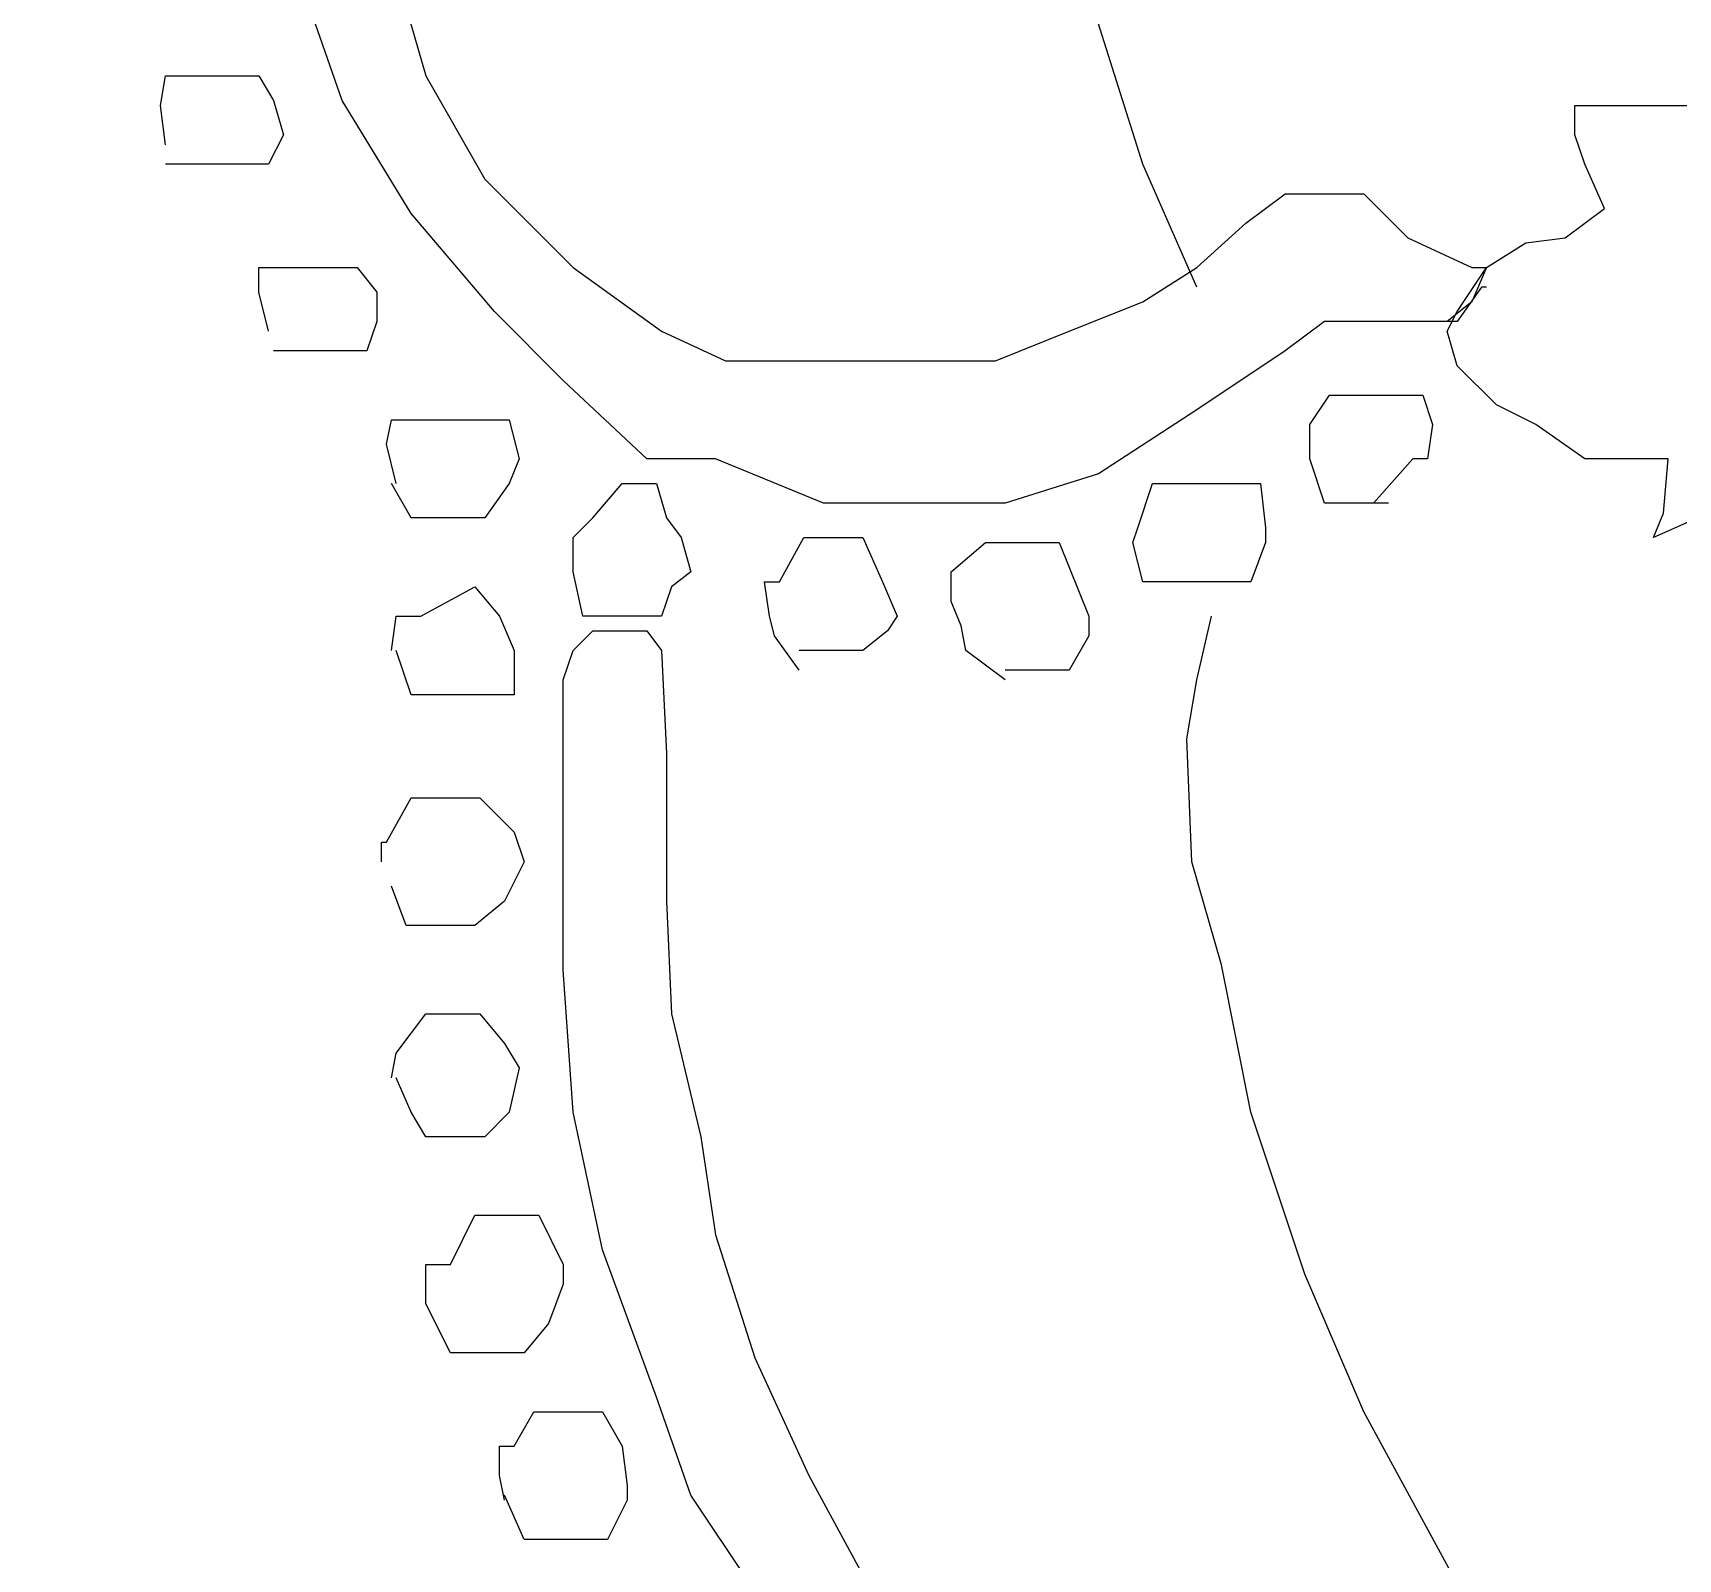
# Model space of a CAD drawing. Extents: x 730654 to 731244, y 4379381 to 4380408.
# Drawn here: x 730677.78 to 730681.13, y 4380236.73 to 4380239.838 of the extents above; entities that cross this region are included whole.
import ezdxf

# ---------------------------------------------------------------- set-up
doc = ezdxf.new("R2010")
doc.units = 0
doc.layers.get('0').update_dxf_attribs({"linetype": 'CONTINUOUS'})

msp = doc.modelspace()

# ---------------------------------------------------------------- linework, layer by layer
at = {"color": 0, "linetype": 'CONTINUOUS'}
for p, q in [((730678.5, 4380240.03), (730678.58, 4380239.75)), ((730678.5, 4380240.03), (730678.58, 4380239.75)), ((730680.04, 4380239.57), (730679.93, 4380239.92)), ((730680.04, 4380239.57), (730679.93, 4380239.92)), ((730678.41, 4380239.7), (730678.34, 4380239.9)), ((730678.41, 4380239.7), (730678.34, 4380239.9)), ((730678.04, 4380239.69), (730678.05, 4380239.75)), ((730678.04, 4380239.69), (730678.05, 4380239.75)), ((730678.05, 4380239.75), (730678.09, 4380239.75)), ((730678.05, 4380239.75), (730678.09, 4380239.75)), ((730678.09, 4380239.75), (730678.17, 4380239.75)), ((730678.09, 4380239.75), (730678.17, 4380239.75)), ((730678.17, 4380239.75), (730678.24, 4380239.75)), ((730678.17, 4380239.75), (730678.24, 4380239.75)), ((730678.24, 4380239.75), (730678.27, 4380239.7)), ((730678.24, 4380239.75), (730678.27, 4380239.7)), ((730678.58, 4380239.75), (730678.7, 4380239.54)), ((730678.58, 4380239.75), (730678.7, 4380239.54)), ((730678.05, 4380239.61), (730678.04, 4380239.69)), ((730678.05, 4380239.61), (730678.04, 4380239.69)), ((730678.27, 4380239.7), (730678.29, 4380239.63)), ((730678.27, 4380239.7), (730678.29, 4380239.63)), ((730678.55, 4380239.47), (730678.41, 4380239.7)), ((730678.55, 4380239.47), (730678.41, 4380239.7)), ((730680.92, 4380239.63), (730680.92, 4380239.69)), ((730680.92, 4380239.69), (730681.02, 4380239.69)), ((730680.92, 4380239.63), (730680.92, 4380239.69)), ((730680.92, 4380239.69), (730681.02, 4380239.69)), ((730681.02, 4380239.69), (730681.19, 4380239.69)), ((730681.02, 4380239.69), (730681.19, 4380239.69)), ((730678.29, 4380239.63), (730678.26, 4380239.57)), ((730678.29, 4380239.63), (730678.26, 4380239.57)), ((730680.94, 4380239.57), (730680.92, 4380239.63)), ((730680.94, 4380239.57), (730680.92, 4380239.63)), ((730678.09, 4380239.57), (730678.05, 4380239.57)), ((730678.09, 4380239.57), (730678.05, 4380239.57)), ((730678.16, 4380239.57), (730678.09, 4380239.57)), ((730678.16, 4380239.57), (730678.09, 4380239.57)), ((730678.2, 4380239.57), (730678.16, 4380239.57)), ((730678.2, 4380239.57), (730678.16, 4380239.57)), ((730678.26, 4380239.57), (730678.2, 4380239.57)), ((730678.26, 4380239.57), (730678.2, 4380239.57)), ((730680.15, 4380239.32), (730680.04, 4380239.57)), ((730680.15, 4380239.32), (730680.04, 4380239.57)), ((730680.98, 4380239.48), (730680.94, 4380239.57)), ((730680.98, 4380239.48), (730680.94, 4380239.57)), ((730678.7, 4380239.54), (730678.88, 4380239.36)), ((730678.7, 4380239.54), (730678.88, 4380239.36)), ((730680.25, 4380239.45), (730680.33, 4380239.51)), ((730680.25, 4380239.45), (730680.33, 4380239.51)), ((730680.33, 4380239.51), (730680.41, 4380239.51)), ((730680.33, 4380239.51), (730680.41, 4380239.51)), ((730680.41, 4380239.51), (730680.49, 4380239.51)), ((730680.41, 4380239.51), (730680.49, 4380239.51)), ((730680.49, 4380239.51), (730680.58, 4380239.42)), ((730680.49, 4380239.51), (730680.58, 4380239.42)), ((730678.72, 4380239.27), (730678.55, 4380239.47)), ((730678.72, 4380239.27), (730678.55, 4380239.47)), ((730680.9, 4380239.42), (730680.98, 4380239.48)), ((730680.9, 4380239.42), (730680.98, 4380239.48)), ((730680.15, 4380239.36), (730680.25, 4380239.45)), ((730680.15, 4380239.36), (730680.25, 4380239.45)), ((730680.58, 4380239.42), (730680.71, 4380239.36)), ((730680.58, 4380239.42), (730680.71, 4380239.36)), ((730680.74, 4380239.36), (730680.82, 4380239.41)), ((730680.74, 4380239.36), (730680.82, 4380239.41)), ((730680.82, 4380239.41), (730680.9, 4380239.42)), ((730680.82, 4380239.41), (730680.9, 4380239.42)), ((730678.24, 4380239.31), (730678.24, 4380239.36)), ((730678.24, 4380239.36), (730678.29, 4380239.36)), ((730678.24, 4380239.31), (730678.24, 4380239.36)), ((730678.24, 4380239.36), (730678.29, 4380239.36)), ((730678.29, 4380239.36), (730678.34, 4380239.36)), ((730678.29, 4380239.36), (730678.34, 4380239.36)), ((730678.34, 4380239.36), (730678.4, 4380239.36)), ((730678.34, 4380239.36), (730678.4, 4380239.36)), ((730678.4, 4380239.36), (730678.44, 4380239.36)), ((730678.4, 4380239.36), (730678.44, 4380239.36)), ((730678.44, 4380239.36), (730678.48, 4380239.31)), ((730678.44, 4380239.36), (730678.48, 4380239.31)), ((730678.88, 4380239.36), (730679.06, 4380239.23)), ((730678.88, 4380239.36), (730679.06, 4380239.23)), ((730680.04, 4380239.29), (730680.15, 4380239.36)), ((730680.04, 4380239.29), (730680.15, 4380239.36)), ((730680.68, 4380239.27), (730680.74, 4380239.36)), ((730680.68, 4380239.27), (730680.74, 4380239.36)), ((730680.71, 4380239.36), (730680.74, 4380239.36)), ((730680.74, 4380239.36), (730680.71, 4380239.29)), ((730680.71, 4380239.36), (730680.74, 4380239.36)), ((730680.74, 4380239.36), (730680.71, 4380239.29)), ((730678.26, 4380239.23), (730678.24, 4380239.31)), ((730678.26, 4380239.23), (730678.24, 4380239.31)), ((730678.48, 4380239.31), (730678.48, 4380239.25)), ((730678.48, 4380239.31), (730678.48, 4380239.25)), ((730680.73, 4380239.32), (730680.68, 4380239.25)), ((730680.73, 4380239.32), (730680.68, 4380239.25)), ((730680.74, 4380239.32), (730680.73, 4380239.32)), ((730680.74, 4380239.32), (730680.73, 4380239.32)), ((730678.86, 4380239.13), (730678.72, 4380239.27)), ((730678.86, 4380239.13), (730678.72, 4380239.27)), ((730679.89, 4380239.23), (730680.04, 4380239.29)), ((730679.89, 4380239.23), (730680.04, 4380239.29)), ((730680.71, 4380239.29), (730680.66, 4380239.25)), ((730680.71, 4380239.29), (730680.66, 4380239.25)), ((730680.66, 4380239.23), (730680.68, 4380239.27)), ((730680.66, 4380239.23), (730680.68, 4380239.27)), ((730678.48, 4380239.25), (730678.46, 4380239.19)), ((730678.48, 4380239.25), (730678.46, 4380239.19)), ((730680.41, 4380239.25), (730680.33, 4380239.19)), ((730680.41, 4380239.25), (730680.33, 4380239.19)), ((730680.49, 4380239.25), (730680.41, 4380239.25)), ((730680.49, 4380239.25), (730680.41, 4380239.25)), ((730680.56, 4380239.25), (730680.49, 4380239.25)), ((730680.56, 4380239.25), (730680.49, 4380239.25)), ((730680.64, 4380239.25), (730680.56, 4380239.25)), ((730680.64, 4380239.25), (730680.56, 4380239.25)), ((730680.68, 4380239.25), (730680.64, 4380239.25)), ((730680.68, 4380239.25), (730680.64, 4380239.25)), ((730679.06, 4380239.23), (730679.19, 4380239.17)), ((730679.06, 4380239.23), (730679.19, 4380239.17)), ((730679.74, 4380239.17), (730679.89, 4380239.23)), ((730679.74, 4380239.17), (730679.89, 4380239.23)), ((730680.68, 4380239.16), (730680.66, 4380239.23)), ((730680.68, 4380239.16), (730680.66, 4380239.23)), ((730678.29, 4380239.19), (730678.27, 4380239.19)), ((730678.29, 4380239.19), (730678.27, 4380239.19)), ((730678.35, 4380239.19), (730678.29, 4380239.19)), ((730678.35, 4380239.19), (730678.29, 4380239.19)), ((730678.4, 4380239.19), (730678.35, 4380239.19)), ((730678.4, 4380239.19), (730678.35, 4380239.19)), ((730678.46, 4380239.19), (730678.4, 4380239.19)), ((730678.46, 4380239.19), (730678.4, 4380239.19)), ((730679.19, 4380239.17), (730679.35, 4380239.17)), ((730679.19, 4380239.17), (730679.35, 4380239.17)), ((730679.35, 4380239.17), (730679.57, 4380239.17)), ((730679.35, 4380239.17), (730679.57, 4380239.17)), ((730679.57, 4380239.17), (730679.74, 4380239.17)), ((730679.57, 4380239.17), (730679.74, 4380239.17)), ((730680.33, 4380239.19), (730680.15, 4380239.07)), ((730680.33, 4380239.19), (730680.15, 4380239.07)), ((730680.76, 4380239.08), (730680.68, 4380239.16)), ((730680.76, 4380239.08), (730680.68, 4380239.16)), ((730679.03, 4380238.97), (730678.86, 4380239.13)), ((730679.03, 4380238.97), (730678.86, 4380239.13)), ((730680.15, 4380239.07), (730679.95, 4380238.94)), ((730680.15, 4380239.07), (730679.95, 4380238.94)), ((730680.38, 4380239.04), (730680.42, 4380239.1)), ((730680.38, 4380239.04), (730680.42, 4380239.1)), ((730680.42, 4380239.1), (730680.48, 4380239.1)), ((730680.42, 4380239.1), (730680.48, 4380239.1)), ((730680.48, 4380239.1), (730680.54, 4380239.1)), ((730680.48, 4380239.1), (730680.54, 4380239.1)), ((730680.54, 4380239.1), (730680.61, 4380239.1)), ((730680.54, 4380239.1), (730680.61, 4380239.1)), ((730680.61, 4380239.1), (730680.63, 4380239.04)), ((730680.61, 4380239.1), (730680.63, 4380239.04)), ((730680.84, 4380239.04), (730680.76, 4380239.08)), ((730680.84, 4380239.04), (730680.76, 4380239.08)), ((730678.5, 4380239), (730678.51, 4380239.05)), ((730678.5, 4380239), (730678.51, 4380239.05)), ((730678.51, 4380239.05), (730678.55, 4380239.05)), ((730678.51, 4380239.05), (730678.55, 4380239.05)), ((730678.55, 4380239.05), (730678.6, 4380239.05)), ((730678.55, 4380239.05), (730678.6, 4380239.05)), ((730678.6, 4380239.05), (730678.67, 4380239.05)), ((730678.6, 4380239.05), (730678.67, 4380239.05)), ((730678.67, 4380239.05), (730678.74, 4380239.05)), ((730678.67, 4380239.05), (730678.74, 4380239.05)), ((730678.74, 4380239.05), (730678.75, 4380239.05)), ((730678.74, 4380239.05), (730678.75, 4380239.05)), ((730678.75, 4380239.05), (730678.77, 4380238.97)), ((730678.75, 4380239.05), (730678.77, 4380238.97)), ((730680.38, 4380238.97), (730680.38, 4380239.04)), ((730680.38, 4380238.97), (730680.38, 4380239.04)), ((730680.63, 4380239.04), (730680.62, 4380238.97)), ((730680.63, 4380239.04), (730680.62, 4380238.97)), ((730680.94, 4380238.97), (730680.84, 4380239.04)), ((730680.94, 4380238.97), (730680.84, 4380239.04)), ((730678.52, 4380238.92), (730678.5, 4380239)), ((730678.52, 4380238.92), (730678.5, 4380239)), ((730678.77, 4380238.97), (730678.75, 4380238.92)), ((730678.77, 4380238.97), (730678.75, 4380238.92)), ((730679.17, 4380238.97), (730679.03, 4380238.97)), ((730679.17, 4380238.97), (730679.03, 4380238.97)), ((730679.39, 4380238.88), (730679.17, 4380238.97)), ((730679.39, 4380238.88), (730679.17, 4380238.97)), ((730680.41, 4380238.88), (730680.38, 4380238.97)), ((730680.41, 4380238.88), (730680.38, 4380238.97)), ((730680.59, 4380238.97), (730680.51, 4380238.88)), ((730680.59, 4380238.97), (730680.51, 4380238.88)), ((730680.62, 4380238.97), (730680.59, 4380238.97)), ((730680.62, 4380238.97), (730680.59, 4380238.97)), ((730681.11, 4380238.97), (730680.94, 4380238.97)), ((730681.11, 4380238.97), (730680.94, 4380238.97)), ((730681.1, 4380238.86), (730681.11, 4380238.97)), ((730681.1, 4380238.86), (730681.11, 4380238.97)), ((730679.95, 4380238.94), (730679.76, 4380238.88)), ((730679.95, 4380238.94), (730679.76, 4380238.88)), ((730678.55, 4380238.85), (730678.51, 4380238.92)), ((730678.55, 4380238.85), (730678.51, 4380238.92)), ((730678.75, 4380238.92), (730678.7, 4380238.85)), ((730678.75, 4380238.92), (730678.7, 4380238.85)), ((730678.92, 4380238.85), (730678.98, 4380238.92)), ((730678.92, 4380238.85), (730678.98, 4380238.92)), ((730678.98, 4380238.92), (730679.05, 4380238.92)), ((730678.98, 4380238.92), (730679.05, 4380238.92)), ((730679.05, 4380238.92), (730679.07, 4380238.85)), ((730679.05, 4380238.92), (730679.07, 4380238.85)), ((730680.03, 4380238.83), (730680.06, 4380238.92)), ((730680.03, 4380238.83), (730680.06, 4380238.92)), ((730680.06, 4380238.92), (730680.14, 4380238.92)), ((730680.06, 4380238.92), (730680.14, 4380238.92)), ((730680.14, 4380238.92), (730680.18, 4380238.92)), ((730680.14, 4380238.92), (730680.18, 4380238.92)), ((730680.18, 4380238.92), (730680.28, 4380238.92)), ((730680.18, 4380238.92), (730680.28, 4380238.92)), ((730680.28, 4380238.92), (730680.29, 4380238.83)), ((730680.28, 4380238.92), (730680.29, 4380238.83)), ((730679.59, 4380238.88), (730679.39, 4380238.88)), ((730679.59, 4380238.88), (730679.39, 4380238.88)), ((730679.76, 4380238.88), (730679.59, 4380238.88)), ((730679.76, 4380238.88), (730679.59, 4380238.88)), ((730680.46, 4380238.88), (730680.41, 4380238.88)), ((730680.46, 4380238.88), (730680.41, 4380238.88)), ((730680.54, 4380238.88), (730680.46, 4380238.88)), ((730680.54, 4380238.88), (730680.46, 4380238.88)), ((730678.6, 4380238.85), (730678.55, 4380238.85)), ((730678.6, 4380238.85), (730678.55, 4380238.85)), ((730678.65, 4380238.85), (730678.6, 4380238.85)), ((730678.65, 4380238.85), (730678.6, 4380238.85)), ((730678.7, 4380238.85), (730678.65, 4380238.85)), ((730678.7, 4380238.85), (730678.65, 4380238.85)), ((730678.88, 4380238.81), (730678.92, 4380238.85)), ((730678.88, 4380238.81), (730678.92, 4380238.85)), ((730679.07, 4380238.85), (730679.1, 4380238.81)), ((730679.07, 4380238.85), (730679.1, 4380238.81)), ((730681.08, 4380238.81), (730681.1, 4380238.86)), ((730681.08, 4380238.81), (730681.1, 4380238.86)), ((730681.17, 4380238.85), (730681.08, 4380238.81)), ((730681.17, 4380238.85), (730681.08, 4380238.81)), ((730678.88, 4380238.74), (730678.88, 4380238.81)), ((730678.88, 4380238.74), (730678.88, 4380238.81)), ((730679.1, 4380238.81), (730679.12, 4380238.74)), ((730679.1, 4380238.81), (730679.12, 4380238.74)), ((730679.3, 4380238.72), (730679.35, 4380238.81)), ((730679.3, 4380238.72), (730679.35, 4380238.81)), ((730679.35, 4380238.81), (730679.41, 4380238.81)), ((730679.35, 4380238.81), (730679.41, 4380238.81)), ((730679.41, 4380238.81), (730679.47, 4380238.81)), ((730679.41, 4380238.81), (730679.47, 4380238.81)), ((730679.47, 4380238.81), (730679.51, 4380238.72)), ((730679.47, 4380238.81), (730679.51, 4380238.72)), ((730679.65, 4380238.74), (730679.72, 4380238.8)), ((730679.65, 4380238.74), (730679.72, 4380238.8)), ((730679.72, 4380238.8), (730679.77, 4380238.8)), ((730679.72, 4380238.8), (730679.77, 4380238.8)), ((730679.77, 4380238.8), (730679.84, 4380238.8)), ((730679.77, 4380238.8), (730679.84, 4380238.8)), ((730679.84, 4380238.8), (730679.87, 4380238.8)), ((730679.84, 4380238.8), (730679.87, 4380238.8)), ((730679.87, 4380238.8), (730679.93, 4380238.65)), ((730679.87, 4380238.8), (730679.93, 4380238.65)), ((730680.02, 4380238.8), (730680.03, 4380238.83)), ((730680.02, 4380238.8), (730680.03, 4380238.83)), ((730680.04, 4380238.72), (730680.02, 4380238.8)), ((730680.04, 4380238.72), (730680.02, 4380238.8)), ((730680.29, 4380238.8), (730680.26, 4380238.72)), ((730680.29, 4380238.8), (730680.26, 4380238.72)), ((730680.29, 4380238.83), (730680.29, 4380238.8)), ((730680.29, 4380238.83), (730680.29, 4380238.8)), ((730678.9, 4380238.65), (730678.88, 4380238.74)), ((730678.9, 4380238.65), (730678.88, 4380238.74)), ((730679.12, 4380238.74), (730679.08, 4380238.71)), ((730679.12, 4380238.74), (730679.08, 4380238.71)), ((730679.65, 4380238.68), (730679.65, 4380238.74)), ((730679.65, 4380238.68), (730679.65, 4380238.74)), ((730678.57, 4380238.65), (730678.68, 4380238.71)), ((730678.57, 4380238.65), (730678.68, 4380238.71)), ((730678.68, 4380238.71), (730678.73, 4380238.65)), ((730678.68, 4380238.71), (730678.73, 4380238.65)), ((730679.08, 4380238.71), (730679.06, 4380238.65)), ((730679.08, 4380238.71), (730679.06, 4380238.65)), ((730679.28, 4380238.65), (730679.27, 4380238.72)), ((730679.27, 4380238.72), (730679.3, 4380238.72)), ((730679.28, 4380238.65), (730679.27, 4380238.72)), ((730679.27, 4380238.72), (730679.3, 4380238.72)), ((730679.51, 4380238.72), (730679.54, 4380238.65)), ((730679.51, 4380238.72), (730679.54, 4380238.65)), ((730680.11, 4380238.72), (730680.04, 4380238.72)), ((730680.11, 4380238.72), (730680.04, 4380238.72)), ((730680.15, 4380238.72), (730680.11, 4380238.72)), ((730680.15, 4380238.72), (730680.11, 4380238.72)), ((730680.2, 4380238.72), (730680.15, 4380238.72)), ((730680.2, 4380238.72), (730680.15, 4380238.72)), ((730680.26, 4380238.72), (730680.2, 4380238.72)), ((730680.26, 4380238.72), (730680.2, 4380238.72)), ((730679.67, 4380238.63), (730679.65, 4380238.68)), ((730679.67, 4380238.63), (730679.65, 4380238.68)), ((730678.51, 4380238.58), (730678.52, 4380238.65)), ((730678.51, 4380238.58), (730678.52, 4380238.65)), ((730678.52, 4380238.65), (730678.57, 4380238.65)), ((730678.52, 4380238.65), (730678.57, 4380238.65)), ((730678.73, 4380238.65), (730678.76, 4380238.58)), ((730678.73, 4380238.65), (730678.76, 4380238.58)), ((730678.95, 4380238.65), (730678.9, 4380238.65)), ((730678.95, 4380238.65), (730678.9, 4380238.65)), ((730678.98, 4380238.65), (730678.95, 4380238.65)), ((730678.98, 4380238.65), (730678.95, 4380238.65)), ((730679.06, 4380238.65), (730678.98, 4380238.65)), ((730679.06, 4380238.65), (730678.98, 4380238.65)), ((730679.29, 4380238.61), (730679.28, 4380238.65)), ((730679.29, 4380238.61), (730679.28, 4380238.65)), ((730679.54, 4380238.65), (730679.52, 4380238.62)), ((730679.54, 4380238.65), (730679.52, 4380238.62)), ((730679.93, 4380238.65), (730679.93, 4380238.61)), ((730679.93, 4380238.65), (730679.93, 4380238.61)), ((730680.15, 4380238.52), (730680.18, 4380238.65)), ((730680.15, 4380238.52), (730680.18, 4380238.65)), ((730678.88, 4380238.58), (730678.92, 4380238.62)), ((730678.88, 4380238.58), (730678.92, 4380238.62)), ((730678.92, 4380238.62), (730678.97, 4380238.62)), ((730678.92, 4380238.62), (730678.97, 4380238.62)), ((730678.97, 4380238.62), (730679.03, 4380238.62)), ((730678.97, 4380238.62), (730679.03, 4380238.62)), ((730679.03, 4380238.62), (730679.06, 4380238.58)), ((730679.03, 4380238.62), (730679.06, 4380238.58)), ((730679.34, 4380238.54), (730679.29, 4380238.61)), ((730679.34, 4380238.54), (730679.29, 4380238.61)), ((730679.52, 4380238.62), (730679.47, 4380238.58)), ((730679.52, 4380238.62), (730679.47, 4380238.58)), ((730679.68, 4380238.58), (730679.67, 4380238.63)), ((730679.68, 4380238.58), (730679.67, 4380238.63)), ((730679.93, 4380238.61), (730679.89, 4380238.54)), ((730679.93, 4380238.61), (730679.89, 4380238.54)), ((730678.55, 4380238.49), (730678.52, 4380238.58)), ((730678.55, 4380238.49), (730678.52, 4380238.58)), ((730678.76, 4380238.58), (730678.76, 4380238.49)), ((730678.76, 4380238.58), (730678.76, 4380238.49)), ((730678.86, 4380238.52), (730678.88, 4380238.58)), ((730678.86, 4380238.52), (730678.88, 4380238.58)), ((730679.06, 4380238.58), (730679.07, 4380238.37)), ((730679.06, 4380238.58), (730679.07, 4380238.37)), ((730679.36, 4380238.58), (730679.34, 4380238.58)), ((730679.36, 4380238.58), (730679.34, 4380238.58)), ((730679.44, 4380238.58), (730679.36, 4380238.58)), ((730679.44, 4380238.58), (730679.36, 4380238.58)), ((730679.47, 4380238.58), (730679.44, 4380238.58)), ((730679.47, 4380238.58), (730679.44, 4380238.58)), ((730679.76, 4380238.52), (730679.68, 4380238.58)), ((730679.76, 4380238.52), (730679.68, 4380238.58)), ((730679.8, 4380238.54), (730679.76, 4380238.54)), ((730679.8, 4380238.54), (730679.76, 4380238.54)), ((730679.86, 4380238.54), (730679.8, 4380238.54)), ((730679.86, 4380238.54), (730679.8, 4380238.54)), ((730679.89, 4380238.54), (730679.86, 4380238.54)), ((730679.89, 4380238.54), (730679.86, 4380238.54)), ((730678.86, 4380238.41), (730678.86, 4380238.52)), ((730678.86, 4380238.41), (730678.86, 4380238.52)), ((730680.13, 4380238.4), (730680.15, 4380238.52)), ((730680.13, 4380238.4), (730680.15, 4380238.52)), ((730678.58, 4380238.49), (730678.55, 4380238.49)), ((730678.58, 4380238.49), (730678.55, 4380238.49)), ((730678.63, 4380238.49), (730678.58, 4380238.49)), ((730678.63, 4380238.49), (730678.58, 4380238.49)), ((730678.7, 4380238.49), (730678.63, 4380238.49)), ((730678.7, 4380238.49), (730678.63, 4380238.49)), ((730678.76, 4380238.49), (730678.7, 4380238.49)), ((730678.76, 4380238.49), (730678.7, 4380238.49)), ((730678.86, 4380238.28), (730678.86, 4380238.41)), ((730678.86, 4380238.28), (730678.86, 4380238.41)), ((730680.14, 4380238.15), (730680.13, 4380238.4)), ((730680.14, 4380238.15), (730680.13, 4380238.4)), ((730679.07, 4380238.37), (730679.07, 4380238.07)), ((730679.07, 4380238.37), (730679.07, 4380238.07)), ((730678.5, 4380238.19), (730678.55, 4380238.28)), ((730678.5, 4380238.19), (730678.55, 4380238.28)), ((730678.55, 4380238.28), (730678.6, 4380238.28)), ((730678.55, 4380238.28), (730678.6, 4380238.28)), ((730678.6, 4380238.28), (730678.69, 4380238.28)), ((730678.6, 4380238.28), (730678.69, 4380238.28)), ((730678.69, 4380238.28), (730678.76, 4380238.21)), ((730678.69, 4380238.28), (730678.76, 4380238.21)), ((730678.86, 4380238.1), (730678.86, 4380238.28)), ((730678.86, 4380238.1), (730678.86, 4380238.28)), ((730678.76, 4380238.21), (730678.78, 4380238.15)), ((730678.76, 4380238.21), (730678.78, 4380238.15)), ((730678.49, 4380238.15), (730678.49, 4380238.19)), ((730678.49, 4380238.19), (730678.5, 4380238.19)), ((730678.49, 4380238.15), (730678.49, 4380238.19)), ((730678.49, 4380238.19), (730678.5, 4380238.19)), ((730678.78, 4380238.15), (730678.74, 4380238.07)), ((730678.78, 4380238.15), (730678.74, 4380238.07)), ((730680.2, 4380237.94), (730680.14, 4380238.15)), ((730680.2, 4380237.94), (730680.14, 4380238.15)), ((730678.54, 4380238.02), (730678.51, 4380238.1)), ((730678.54, 4380238.02), (730678.51, 4380238.1)), ((730678.86, 4380237.93), (730678.86, 4380238.1)), ((730678.86, 4380237.93), (730678.86, 4380238.1)), ((730678.74, 4380238.07), (730678.68, 4380238.02)), ((730678.74, 4380238.07), (730678.68, 4380238.02)), ((730679.07, 4380238.07), (730679.08, 4380237.84)), ((730679.07, 4380238.07), (730679.08, 4380237.84)), ((730678.55, 4380238.02), (730678.54, 4380238.02)), ((730678.55, 4380238.02), (730678.54, 4380238.02)), ((730678.6, 4380238.02), (730678.55, 4380238.02)), ((730678.6, 4380238.02), (730678.55, 4380238.02)), ((730678.68, 4380238.02), (730678.6, 4380238.02)), ((730678.68, 4380238.02), (730678.6, 4380238.02)), ((730678.88, 4380237.64), (730678.86, 4380237.93)), ((730678.88, 4380237.64), (730678.86, 4380237.93)), ((730680.26, 4380237.64), (730680.2, 4380237.94)), ((730680.26, 4380237.64), (730680.2, 4380237.94)), ((730678.52, 4380237.76), (730678.58, 4380237.84)), ((730678.52, 4380237.76), (730678.58, 4380237.84)), ((730678.58, 4380237.84), (730678.63, 4380237.84)), ((730678.58, 4380237.84), (730678.63, 4380237.84)), ((730678.63, 4380237.84), (730678.69, 4380237.84)), ((730678.63, 4380237.84), (730678.69, 4380237.84)), ((730678.69, 4380237.84), (730678.74, 4380237.78)), ((730678.69, 4380237.84), (730678.74, 4380237.78)), ((730679.08, 4380237.84), (730679.14, 4380237.59)), ((730679.08, 4380237.84), (730679.14, 4380237.59)), ((730678.74, 4380237.78), (730678.77, 4380237.73)), ((730678.74, 4380237.78), (730678.77, 4380237.73)), ((730678.51, 4380237.71), (730678.52, 4380237.76)), ((730678.51, 4380237.71), (730678.52, 4380237.76)), ((730678.77, 4380237.73), (730678.75, 4380237.64)), ((730678.77, 4380237.73), (730678.75, 4380237.64)), ((730678.55, 4380237.64), (730678.52, 4380237.71)), ((730678.55, 4380237.64), (730678.52, 4380237.71)), ((730678.58, 4380237.59), (730678.55, 4380237.64)), ((730678.58, 4380237.59), (730678.55, 4380237.64)), ((730678.75, 4380237.64), (730678.7, 4380237.59)), ((730678.75, 4380237.64), (730678.7, 4380237.59)), ((730678.94, 4380237.36), (730678.88, 4380237.64)), ((730678.94, 4380237.36), (730678.88, 4380237.64)), ((730680.37, 4380237.31), (730680.26, 4380237.64)), ((730680.37, 4380237.31), (730680.26, 4380237.64)), ((730678.63, 4380237.59), (730678.58, 4380237.59)), ((730678.63, 4380237.59), (730678.58, 4380237.59)), ((730678.7, 4380237.59), (730678.63, 4380237.59)), ((730678.7, 4380237.59), (730678.63, 4380237.59)), ((730679.14, 4380237.59), (730679.17, 4380237.39)), ((730679.14, 4380237.59), (730679.17, 4380237.39)), ((730678.63, 4380237.33), (730678.68, 4380237.43)), ((730678.63, 4380237.33), (730678.68, 4380237.43)), ((730678.68, 4380237.43), (730678.75, 4380237.43)), ((730678.68, 4380237.43), (730678.75, 4380237.43)), ((730678.75, 4380237.43), (730678.81, 4380237.43)), ((730678.75, 4380237.43), (730678.81, 4380237.43)), ((730678.81, 4380237.43), (730678.86, 4380237.33)), ((730678.81, 4380237.43), (730678.86, 4380237.33)), ((730679.05, 4380237.06), (730678.94, 4380237.36)), ((730679.05, 4380237.06), (730678.94, 4380237.36)), ((730679.17, 4380237.39), (730679.25, 4380237.14)), ((730679.17, 4380237.39), (730679.25, 4380237.14)), ((730678.58, 4380237.25), (730678.58, 4380237.33)), ((730678.58, 4380237.33), (730678.6, 4380237.33)), ((730678.58, 4380237.25), (730678.58, 4380237.33)), ((730678.58, 4380237.33), (730678.6, 4380237.33)), ((730678.6, 4380237.33), (730678.63, 4380237.33)), ((730678.6, 4380237.33), (730678.63, 4380237.33)), ((730678.86, 4380237.33), (730678.86, 4380237.29)), ((730678.86, 4380237.33), (730678.86, 4380237.29)), ((730680.49, 4380237.03), (730680.37, 4380237.31)), ((730680.49, 4380237.03), (730680.37, 4380237.31)), ((730678.86, 4380237.29), (730678.83, 4380237.21)), ((730678.86, 4380237.29), (730678.83, 4380237.21)), ((730678.63, 4380237.15), (730678.58, 4380237.25)), ((730678.63, 4380237.15), (730678.58, 4380237.25)), ((730678.83, 4380237.21), (730678.78, 4380237.15)), ((730678.83, 4380237.21), (730678.78, 4380237.15)), ((730678.67, 4380237.15), (730678.63, 4380237.15)), ((730678.67, 4380237.15), (730678.63, 4380237.15)), ((730678.73, 4380237.15), (730678.67, 4380237.15)), ((730678.73, 4380237.15), (730678.67, 4380237.15)), ((730678.78, 4380237.15), (730678.73, 4380237.15)), ((730678.78, 4380237.15), (730678.73, 4380237.15)), ((730679.25, 4380237.14), (730679.36, 4380236.9)), ((730679.25, 4380237.14), (730679.36, 4380236.9)), ((730679.12, 4380236.86), (730679.05, 4380237.06)), ((730679.12, 4380236.86), (730679.05, 4380237.06)), ((730678.76, 4380236.96), (730678.8, 4380237.03)), ((730678.76, 4380236.96), (730678.8, 4380237.03)), ((730678.8, 4380237.03), (730678.88, 4380237.03)), ((730678.8, 4380237.03), (730678.88, 4380237.03)), ((730678.88, 4380237.03), (730678.94, 4380237.03)), ((730678.88, 4380237.03), (730678.94, 4380237.03)), ((730678.94, 4380237.03), (730678.98, 4380236.96)), ((730678.94, 4380237.03), (730678.98, 4380236.96)), ((730680.68, 4380236.68), (730680.49, 4380237.03)), ((730680.68, 4380236.68), (730680.49, 4380237.03)), ((730678.73, 4380236.9), (730678.73, 4380236.96)), ((730678.73, 4380236.96), (730678.76, 4380236.96)), ((730678.73, 4380236.9), (730678.73, 4380236.96)), ((730678.73, 4380236.96), (730678.76, 4380236.96)), ((730678.98, 4380236.96), (730678.99, 4380236.88)), ((730678.98, 4380236.96), (730678.99, 4380236.88)), ((730678.74, 4380236.85), (730678.73, 4380236.9)), ((730678.74, 4380236.85), (730678.73, 4380236.9)), ((730679.36, 4380236.9), (730679.49, 4380236.66)), ((730679.36, 4380236.9), (730679.49, 4380236.66)), ((730678.78, 4380236.77), (730678.74, 4380236.86)), ((730678.78, 4380236.77), (730678.74, 4380236.86)), ((730678.99, 4380236.88), (730678.99, 4380236.85)), ((730678.99, 4380236.88), (730678.99, 4380236.85)), ((730679.24, 4380236.68), (730679.12, 4380236.86)), ((730679.24, 4380236.68), (730679.12, 4380236.86)), ((730678.99, 4380236.85), (730678.95, 4380236.77)), ((730678.99, 4380236.85), (730678.95, 4380236.77)), ((730678.79, 4380236.77), (730678.78, 4380236.77)), ((730678.79, 4380236.77), (730678.78, 4380236.77)), ((730678.85, 4380236.77), (730678.79, 4380236.77)), ((730678.85, 4380236.77), (730678.79, 4380236.77)), ((730678.88, 4380236.77), (730678.85, 4380236.77)), ((730678.88, 4380236.77), (730678.85, 4380236.77)), ((730678.95, 4380236.77), (730678.88, 4380236.77)), ((730678.95, 4380236.77), (730678.88, 4380236.77))]:
    msp.add_line(p, q, dxfattribs=at)
msp.add_point((730678.52, 4380237.76), dxfattribs=at)
msp.add_point((730678.52, 4380237.76), dxfattribs=at)

# ---------------------------------------------------------------- meshes
mesh = msp.add_polyface(dxfattribs=at)
corners = [(730654.5, 4379381), (730654.5, 4379381), (730654.5, 4379571.9618), (730962.5, 4379381), (730654.5, 4379746.4935), (731244, 4379381), (730654.5, 4380407.5), (731244, 4380042.0065), (731244, 4380407.5)]
mesh.append_faces([[corners[k] for k in face] for face in [(0, 1, 3, 2), (2, 3, 5, 4), (4, 5, 7, 6), (6, 7, 8, 8)]], dxfattribs={"vtx0": -1, "vtx2": -1, "color": 0})
mesh = msp.add_polyface(dxfattribs=at)
corners = [(730664.5, 4380221), (730664.5, 4380221), (730664.5, 4380395.2713), (730945.58, 4380221), (730664.5, 4380401.5), (730945.58, 4380227.2287), (730945.58, 4380401.5)]
mesh.append_faces([[corners[k] for k in face] for face in [(0, 1, 3, 2), (2, 3, 5, 4), (4, 5, 6, 6)]], dxfattribs={"vtx0": -1, "vtx2": -1, "color": 0})

doc.saveas('drawing.dxf')
